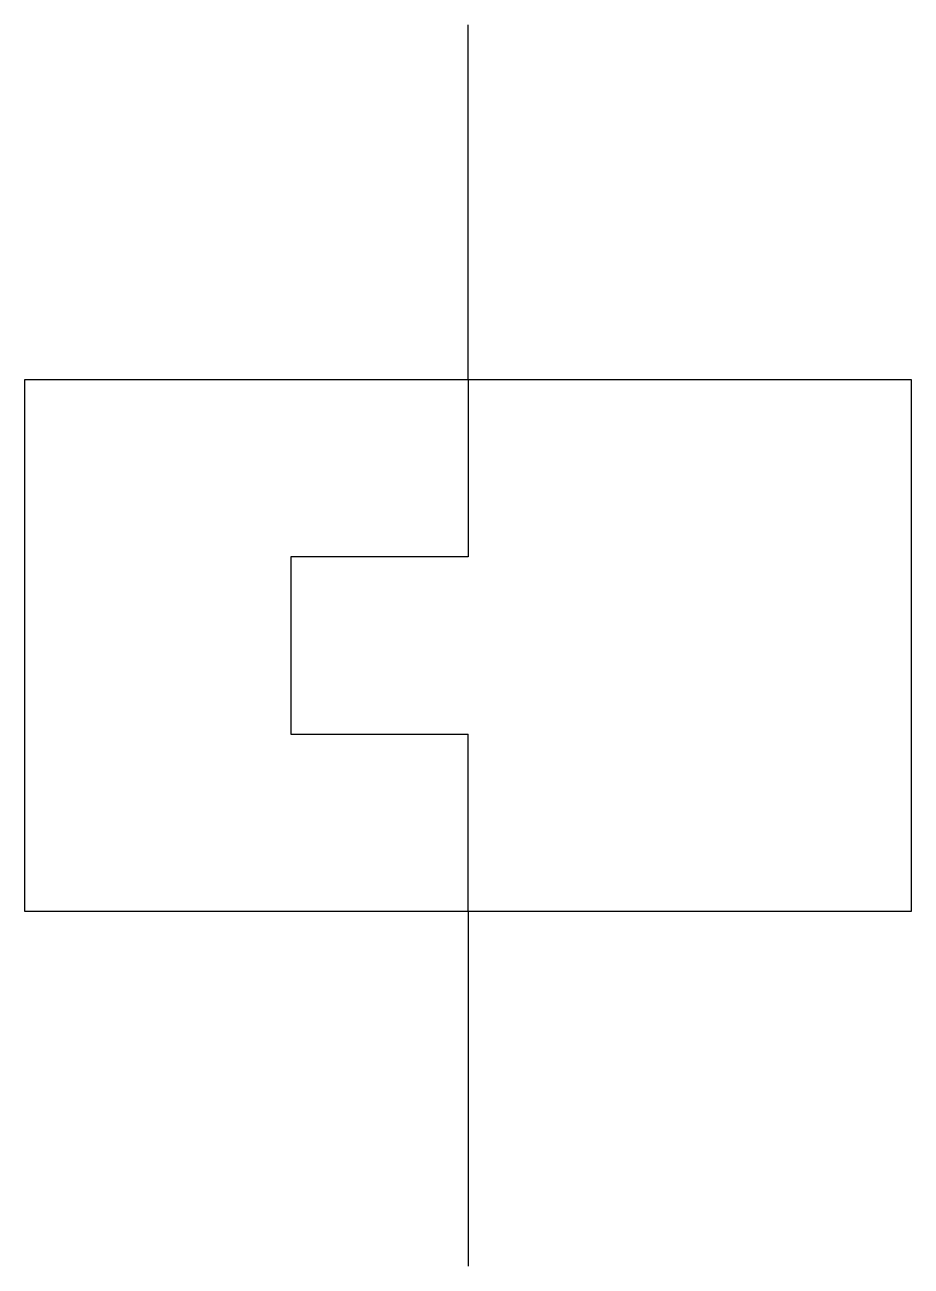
# Model space of a CAD drawing. Extents: x 34.1 to 46.6, y -222.1 to -204.6.
import ezdxf

# ---------------------------------------------------------------- set-up
doc = ezdxf.new("R2010")
doc.units = 0
doc.header["$LTSCALE"] = 3
doc.header["$MEASUREMENT"] = 0
doc.layers.add('1轮廓实线层', color=7, linetype='CONTINUOUS')

msp = doc.modelspace()

# ---------------------------------------------------------------- linework, layer by layer
at = {"layer": '1轮廓实线层'}
for p, q in [((40.371, -209.608), (40.371, -204.608)), ((34.121, -209.608), (46.621, -209.608)), ((34.121, -217.108), (34.121, -209.608)), ((40.371, -209.608), (40.371, -212.108)), ((46.621, -209.608), (46.621, -217.108)), ((37.871, -212.108), (37.871, -214.608)), ((40.371, -212.108), (37.871, -212.108)), ((37.871, -214.608), (40.371, -214.608)), ((40.371, -217.108), (40.371, -214.608)), ((46.621, -217.108), (34.121, -217.108)), ((40.371, -217.108), (40.371, -222.108))]:
    msp.add_line(p, q, dxfattribs=at)

doc.saveas('drawing.dxf')
